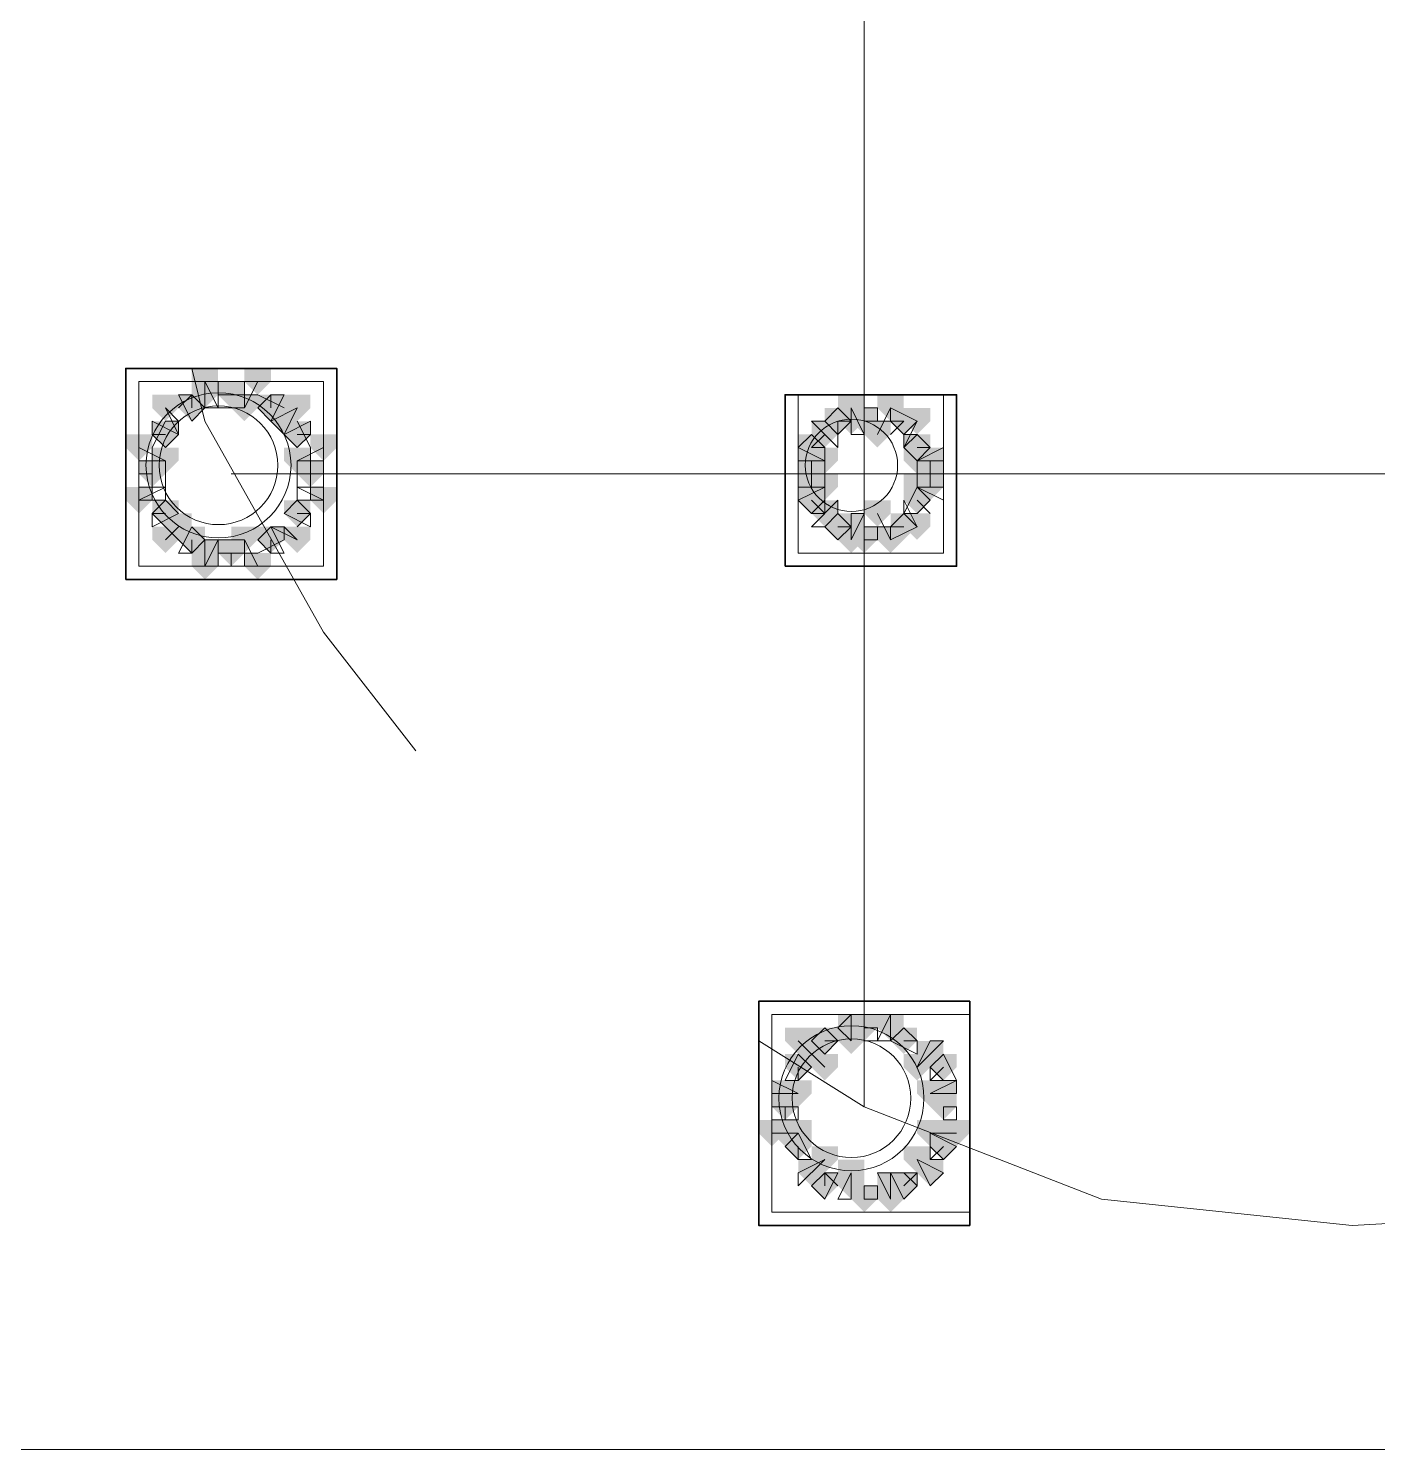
# Model space of a CAD drawing. Header units: millimetres. Extents: x 2315 to 4619, y 1334 to 1897.
# Drawn here: x 3913.64 to 3919.89, y 1534.67 to 1541.26 of the extents above; entities that cross this region are included whole.
import ezdxf

# ---------------------------------------------------------------- set-up
doc = ezdxf.new("R2010")
doc.units = ezdxf.units.MM
doc.linetypes.add('PDF_IMPORT', pattern=[1, 0.8, -0.2])
for name, color, linetype, true_color in [('PDF_10', 7, 'Continuous', 0x00b85c), ('PDF_AXIS', 7, 'Continuous', 0x00b85c), ('PDF_柱构件', 7, 'Continuous', 0x00b85c), ('PDF_转运站初步方案', 7, 'Continuous', 0x00b85c)]:
    doc.layers.add(name, color=color, linetype=linetype, true_color=true_color)
doc.layers.add('PDF_中心线层', color=1, linetype='Continuous')
doc.layers.add('PDF_粗实线层', color=7, linetype='Continuous')

msp = doc.modelspace()

# ---------------------------------------------------------------- hatches: boundary and pattern name
at = {"layer": 'PDF_10', "transparency": 33554559}
for points in [[(3914.5766, 1539.6195), (3914.5155, 1539.6195), (3914.5155, 1539.5584), (3914.5766, 1539.4974), (3914.6376, 1539.5584), (3914.6376, 1539.6195)], [(3914.5766, 1539.6195), (3914.5155, 1539.6195), (3914.5155, 1539.5584), (3914.5766, 1539.4974), (3914.6376, 1539.5584), (3914.6376, 1539.6195)], [(3914.5766, 1539.6195), (3914.5155, 1539.6195), (3914.5155, 1539.5584), (3914.5766, 1539.4974), (3914.6376, 1539.5584), (3914.6376, 1539.6195)], [(3914.3933, 1539.5584), (3914.3322, 1539.5584), (3914.3322, 1539.4974), (3914.3933, 1539.4363), (3914.4544, 1539.4974), (3914.4544, 1539.5584)], [(3914.3933, 1539.5584), (3914.3322, 1539.5584), (3914.3322, 1539.4974), (3914.3933, 1539.4363), (3914.4544, 1539.4974), (3914.4544, 1539.5584)], [(3914.7598, 1539.5584), (3914.6987, 1539.5584), (3914.6987, 1539.4974), (3914.7598, 1539.4363), (3914.8209, 1539.4974), (3914.8209, 1539.5584)], [(3914.7598, 1539.5584), (3914.6987, 1539.5584), (3914.6987, 1539.4974), (3914.7598, 1539.4363), (3914.8209, 1539.4974), (3914.8209, 1539.5584)], [(3917.3863, 1539.4974), (3917.3252, 1539.4974), (3917.3252, 1539.4363), (3917.3863, 1539.3752), (3917.4474, 1539.4363), (3917.4474, 1539.4974)], [(3917.3863, 1539.4974), (3917.3252, 1539.4974), (3917.3252, 1539.4363), (3917.3863, 1539.3752), (3917.4474, 1539.4363), (3917.4474, 1539.4974)], [(3917.5085, 1539.4974), (3917.4474, 1539.4974), (3917.4474, 1539.4363), (3917.5085, 1539.3752), (3917.5695, 1539.4363), (3917.5695, 1539.4974)], [(3917.5085, 1539.4974), (3917.4474, 1539.4974), (3917.4474, 1539.4363), (3917.5085, 1539.3752), (3917.5695, 1539.4363), (3917.5695, 1539.4974)], [(3917.6917, 1539.4974), (3917.6306, 1539.4974), (3917.6306, 1539.4363), (3917.6917, 1539.3752), (3917.7528, 1539.4363), (3917.7528, 1539.4974)], [(3917.6917, 1539.4974), (3917.6306, 1539.4974), (3917.6306, 1539.4363), (3917.6917, 1539.3752), (3917.7528, 1539.4363), (3917.7528, 1539.4974)], [(3914.2712, 1539.4363), (3914.2101, 1539.4363), (3914.2101, 1539.3752), (3914.2712, 1539.3141), (3914.3322, 1539.3752), (3914.3322, 1539.4363)], [(3914.2712, 1539.4363), (3914.2101, 1539.4363), (3914.2101, 1539.3752), (3914.2712, 1539.3141), (3914.3322, 1539.3752), (3914.3322, 1539.4363)], [(3914.882, 1539.4363), (3914.8209, 1539.4363), (3914.8209, 1539.3752), (3914.882, 1539.3141), (3914.943, 1539.3752), (3914.943, 1539.4363)], [(3914.882, 1539.4363), (3914.8209, 1539.4363), (3914.8209, 1539.3752), (3914.882, 1539.3141), (3914.943, 1539.3752), (3914.943, 1539.4363)], [(3917.2641, 1539.3752), (3917.203, 1539.3752), (3917.203, 1539.3141), (3917.2641, 1539.253), (3917.3252, 1539.3141), (3917.3252, 1539.3752)], [(3917.2641, 1539.3752), (3917.203, 1539.3752), (3917.203, 1539.3141), (3917.2641, 1539.253), (3917.3252, 1539.3141), (3917.3252, 1539.3752)], [(3917.7528, 1539.3752), (3917.6917, 1539.3752), (3917.6917, 1539.3141), (3917.7528, 1539.253), (3917.8139, 1539.3141), (3917.8139, 1539.3752)], [(3917.7528, 1539.3752), (3917.6917, 1539.3752), (3917.6917, 1539.3141), (3917.7528, 1539.253), (3917.8139, 1539.3141), (3917.8139, 1539.3752)], [(3914.2101, 1539.253), (3914.149, 1539.253), (3914.149, 1539.192), (3914.2101, 1539.1309), (3914.2712, 1539.192), (3914.2712, 1539.253)], [(3914.2101, 1539.253), (3914.149, 1539.253), (3914.149, 1539.192), (3914.2101, 1539.1309), (3914.2712, 1539.192), (3914.2712, 1539.253)], [(3914.943, 1539.253), (3914.882, 1539.253), (3914.882, 1539.192), (3914.943, 1539.1309), (3915.0041, 1539.192), (3915.0041, 1539.253)], [(3914.943, 1539.253), (3914.882, 1539.253), (3914.882, 1539.192), (3914.943, 1539.1309), (3915.0041, 1539.192), (3915.0041, 1539.253)], [(3914.943, 1539.253), (3914.882, 1539.253), (3914.882, 1539.192), (3914.943, 1539.1309), (3915.0041, 1539.192), (3915.0041, 1539.253)], [(3917.2641, 1539.253), (3917.203, 1539.253), (3917.203, 1539.192), (3917.2641, 1539.1309), (3917.3252, 1539.192), (3917.3252, 1539.253)], [(3917.2641, 1539.253), (3917.203, 1539.253), (3917.203, 1539.192), (3917.2641, 1539.1309), (3917.3252, 1539.192), (3917.3252, 1539.253)], [(3917.8139, 1539.253), (3917.7528, 1539.253), (3917.7528, 1539.192), (3917.8139, 1539.1309), (3917.8749, 1539.192), (3917.8749, 1539.253)], [(3917.8139, 1539.253), (3917.7528, 1539.253), (3917.7528, 1539.192), (3917.8139, 1539.1309), (3917.8749, 1539.192), (3917.8749, 1539.253)], [(3917.2641, 1539.1309), (3917.203, 1539.1309), (3917.203, 1539.0698), (3917.2641, 1539.0087), (3917.3252, 1539.0698), (3917.3252, 1539.1309)], [(3917.2641, 1539.1309), (3917.203, 1539.1309), (3917.203, 1539.0698), (3917.2641, 1539.0087), (3917.3252, 1539.0698), (3917.3252, 1539.1309)], [(3917.7528, 1539.1309), (3917.6917, 1539.1309), (3917.6917, 1539.0698), (3917.7528, 1539.0087), (3917.8139, 1539.0698), (3917.8139, 1539.1309)], [(3917.7528, 1539.1309), (3917.6917, 1539.1309), (3917.6917, 1539.0698), (3917.7528, 1539.0087), (3917.8139, 1539.0698), (3917.8139, 1539.1309)], [(3914.2712, 1539.0698), (3914.2101, 1539.0698), (3914.2101, 1539.0087), (3914.2712, 1538.9476), (3914.3322, 1539.0087), (3914.3322, 1539.0698)], [(3914.2712, 1539.0698), (3914.2101, 1539.0698), (3914.2101, 1539.0087), (3914.2712, 1538.9476), (3914.3322, 1539.0087), (3914.3322, 1539.0698)], [(3914.882, 1539.0698), (3914.8209, 1539.0698), (3914.8209, 1539.0087), (3914.882, 1538.9476), (3914.943, 1539.0087), (3914.943, 1539.0698)], [(3914.882, 1539.0698), (3914.8209, 1539.0698), (3914.8209, 1539.0087), (3914.882, 1538.9476), (3914.943, 1539.0087), (3914.943, 1539.0698)], [(3917.3863, 1539.0087), (3917.3252, 1539.0087), (3917.3252, 1538.9476), (3917.3863, 1538.8866), (3917.4474, 1538.9476), (3917.4474, 1539.0087)], [(3917.3863, 1539.0087), (3917.3252, 1539.0087), (3917.3252, 1538.9476), (3917.3863, 1538.8866), (3917.4474, 1538.9476), (3917.4474, 1539.0087)], [(3917.3863, 1539.0087), (3917.3252, 1539.0087), (3917.3252, 1538.9476), (3917.3863, 1538.8866), (3917.4474, 1538.9476), (3917.4474, 1539.0087)], [(3917.6917, 1539.0087), (3917.6306, 1539.0087), (3917.6306, 1538.9476), (3917.6917, 1538.8866), (3917.7528, 1538.9476), (3917.7528, 1539.0087)], [(3917.6917, 1539.0087), (3917.6306, 1539.0087), (3917.6306, 1538.9476), (3917.6917, 1538.8866), (3917.7528, 1538.9476), (3917.7528, 1539.0087)], [(3914.3933, 1538.9476), (3914.3322, 1538.9476), (3914.3322, 1538.8866), (3914.3933, 1538.8255), (3914.4544, 1538.8866), (3914.4544, 1538.9476)], [(3914.3933, 1538.9476), (3914.3322, 1538.9476), (3914.3322, 1538.8866), (3914.3933, 1538.8255), (3914.4544, 1538.8866), (3914.4544, 1538.9476)], [(3914.7598, 1538.9476), (3914.6987, 1538.9476), (3914.6987, 1538.8866), (3914.7598, 1538.8255), (3914.8209, 1538.8866), (3914.8209, 1538.9476)], [(3914.7598, 1538.9476), (3914.6987, 1538.9476), (3914.6987, 1538.8866), (3914.7598, 1538.8255), (3914.8209, 1538.8866), (3914.8209, 1538.9476)], [(3917.5085, 1538.9476), (3917.4474, 1538.9476), (3917.4474, 1538.8866), (3917.5085, 1538.8255), (3917.5695, 1538.8866), (3917.5695, 1538.9476)], [(3917.5085, 1538.9476), (3917.4474, 1538.9476), (3917.4474, 1538.8866), (3917.5085, 1538.8255), (3917.5695, 1538.8866), (3917.5695, 1538.9476)], [(3914.5766, 1538.8866), (3914.5155, 1538.8866), (3914.5155, 1538.8255), (3914.5766, 1538.7644), (3914.6376, 1538.8255), (3914.6376, 1538.8866)], [(3914.5766, 1538.8866), (3914.5155, 1538.8866), (3914.5155, 1538.8255), (3914.5766, 1538.7644), (3914.6376, 1538.8255), (3914.6376, 1538.8866)], [(3917.3252, 1536.6265), (3917.2641, 1536.6265), (3917.2641, 1536.5655), (3917.3252, 1536.5044), (3917.3863, 1536.5655), (3917.3863, 1536.6265)], [(3917.3252, 1536.6265), (3917.2641, 1536.6265), (3917.2641, 1536.5655), (3917.3252, 1536.5044), (3917.3863, 1536.5655), (3917.3863, 1536.6265)], [(3917.3252, 1536.6265), (3917.2641, 1536.6265), (3917.2641, 1536.5655), (3917.3252, 1536.5044), (3917.3863, 1536.5655), (3917.3863, 1536.6265)], [(3917.5085, 1536.6876), (3917.4474, 1536.6876), (3917.4474, 1536.6265), (3917.5085, 1536.5655), (3917.5695, 1536.6265), (3917.5695, 1536.6876)], [(3917.5085, 1536.6876), (3917.4474, 1536.6876), (3917.4474, 1536.6265), (3917.5085, 1536.5655), (3917.5695, 1536.6265), (3917.5695, 1536.6876)], [(3917.6917, 1536.6265), (3917.6306, 1536.6265), (3917.6306, 1536.5655), (3917.6917, 1536.5044), (3917.7528, 1536.5655), (3917.7528, 1536.6265)], [(3917.6917, 1536.6265), (3917.6306, 1536.6265), (3917.6306, 1536.5655), (3917.6917, 1536.5044), (3917.7528, 1536.5655), (3917.7528, 1536.6265)], [(3917.203, 1536.5044), (3917.142, 1536.5044), (3917.142, 1536.4433), (3917.203, 1536.3822), (3917.2641, 1536.4433), (3917.2641, 1536.5044)], [(3917.203, 1536.5044), (3917.142, 1536.5044), (3917.142, 1536.4433), (3917.203, 1536.3822), (3917.2641, 1536.4433), (3917.2641, 1536.5044)], [(3917.8749, 1536.5044), (3917.8139, 1536.5044), (3917.8139, 1536.4433), (3917.8749, 1536.3822), (3917.936, 1536.4433), (3917.936, 1536.5044)], [(3917.8749, 1536.5044), (3917.8139, 1536.5044), (3917.8139, 1536.4433), (3917.8749, 1536.3822), (3917.936, 1536.4433), (3917.936, 1536.5044)], [(3917.142, 1536.3211), (3917.0809, 1536.3211), (3917.0809, 1536.2601), (3917.142, 1536.199), (3917.203, 1536.2601), (3917.203, 1536.3211)], [(3917.142, 1536.3211), (3917.0809, 1536.3211), (3917.0809, 1536.2601), (3917.142, 1536.199), (3917.203, 1536.2601), (3917.203, 1536.3211)], [(3917.8749, 1536.3211), (3917.8139, 1536.3211), (3917.8139, 1536.2601), (3917.8749, 1536.199), (3917.936, 1536.2601), (3917.936, 1536.3211)], [(3917.8749, 1536.3211), (3917.8139, 1536.3211), (3917.8139, 1536.2601), (3917.8749, 1536.199), (3917.936, 1536.2601), (3917.936, 1536.3211)], [(3917.203, 1536.1379), (3917.142, 1536.1379), (3917.142, 1536.0768), (3917.203, 1536.0157), (3917.2641, 1536.0768), (3917.2641, 1536.1379)], [(3917.203, 1536.1379), (3917.142, 1536.1379), (3917.142, 1536.0768), (3917.203, 1536.0157), (3917.2641, 1536.0768), (3917.2641, 1536.1379)], [(3917.8749, 1536.1379), (3917.8139, 1536.1379), (3917.8139, 1536.0768), (3917.8749, 1536.0157), (3917.936, 1536.0768), (3917.936, 1536.1379)], [(3917.8749, 1536.1379), (3917.8139, 1536.1379), (3917.8139, 1536.0768), (3917.8749, 1536.0157), (3917.936, 1536.0768), (3917.936, 1536.1379)], [(3917.3252, 1535.9547), (3917.2641, 1535.9547), (3917.2641, 1535.8936), (3917.3252, 1535.8325), (3917.3863, 1535.8936), (3917.3863, 1535.9547)], [(3917.3252, 1535.9547), (3917.2641, 1535.9547), (3917.2641, 1535.8936), (3917.3252, 1535.8325), (3917.3863, 1535.8936), (3917.3863, 1535.9547)], [(3917.6917, 1535.9547), (3917.6306, 1535.9547), (3917.6306, 1535.8936), (3917.6917, 1535.8325), (3917.7528, 1535.8936), (3917.7528, 1535.9547)], [(3917.6917, 1535.9547), (3917.6306, 1535.9547), (3917.6306, 1535.8936), (3917.6917, 1535.8325), (3917.7528, 1535.8936), (3917.7528, 1535.9547)], [(3917.5085, 1535.8936), (3917.4474, 1535.8936), (3917.4474, 1535.8325), (3917.5085, 1535.7714), (3917.5695, 1535.8325), (3917.5695, 1535.8936)], [(3917.5085, 1535.8936), (3917.4474, 1535.8936), (3917.4474, 1535.8325), (3917.5085, 1535.7714), (3917.5695, 1535.8325), (3917.5695, 1535.8936)]]:
    msp.add_hatch(color=6, dxfattribs=at).paths.add_polyline_path(points)
at = {"layer": 'PDF_柱构件', "transparency": 33554559}
for points in [[(3914.4544, 1539.6806), (3914.3933, 1539.6806), (3914.3933, 1539.6195), (3914.4544, 1539.5584), (3914.5155, 1539.6195), (3914.5155, 1539.6806)], [(3914.6987, 1539.6806), (3914.6376, 1539.6806), (3914.6376, 1539.6195), (3914.6987, 1539.5584), (3914.7598, 1539.6195), (3914.7598, 1539.6806)], [(3914.4544, 1539.6195), (3914.3933, 1539.6195), (3914.3933, 1539.5584), (3914.4544, 1539.4974), (3914.5155, 1539.5584), (3914.5155, 1539.6195)], [(3914.2712, 1539.5584), (3914.2101, 1539.5584), (3914.2101, 1539.4974), (3914.2712, 1539.4363), (3914.3322, 1539.4974), (3914.3322, 1539.5584)], [(3914.6376, 1539.5584), (3914.5766, 1539.5584), (3914.5766, 1539.4974), (3914.6376, 1539.4363), (3914.6987, 1539.4974), (3914.6987, 1539.5584)], [(3914.882, 1539.5584), (3914.8209, 1539.5584), (3914.8209, 1539.4974), (3914.882, 1539.4363), (3914.943, 1539.4974), (3914.943, 1539.5584)], [(3917.4474, 1539.5584), (3917.3863, 1539.5584), (3917.3863, 1539.4974), (3917.4474, 1539.4363), (3917.5085, 1539.4974), (3917.5085, 1539.5584)], [(3917.6306, 1539.5584), (3917.5695, 1539.5584), (3917.5695, 1539.4974), (3917.6306, 1539.4363), (3917.6917, 1539.4974), (3917.6917, 1539.5584)], [(3914.8209, 1539.4974), (3914.7598, 1539.4974), (3914.7598, 1539.4363), (3914.8209, 1539.3752), (3914.882, 1539.4363), (3914.882, 1539.4974)], [(3917.4474, 1539.4974), (3917.3863, 1539.4974), (3917.3863, 1539.4363), (3917.4474, 1539.3752), (3917.5085, 1539.4363), (3917.5085, 1539.4974)], [(3917.7528, 1539.4974), (3917.6917, 1539.4974), (3917.6917, 1539.4363), (3917.7528, 1539.3752), (3917.8139, 1539.4363), (3917.8139, 1539.4974)], [(3917.3252, 1539.4363), (3917.2641, 1539.4363), (3917.2641, 1539.3752), (3917.3252, 1539.3141), (3917.3863, 1539.3752), (3917.3863, 1539.4363)], [(3917.5695, 1539.4363), (3917.5085, 1539.4363), (3917.5085, 1539.3752), (3917.5695, 1539.3141), (3917.6306, 1539.3752), (3917.6306, 1539.4363)], [(3914.149, 1539.3752), (3914.0879, 1539.3752), (3914.0879, 1539.3141), (3914.149, 1539.253), (3914.2101, 1539.3141), (3914.2101, 1539.3752)], [(3915.0041, 1539.3752), (3914.943, 1539.3752), (3914.943, 1539.3141), (3915.0041, 1539.253), (3915.0652, 1539.3141), (3915.0652, 1539.3752)], [(3914.2712, 1539.3141), (3914.2101, 1539.3141), (3914.2101, 1539.253), (3914.2712, 1539.192), (3914.3322, 1539.253), (3914.3322, 1539.3141)], [(3914.882, 1539.3141), (3914.8209, 1539.3141), (3914.8209, 1539.253), (3914.882, 1539.192), (3914.943, 1539.253), (3914.943, 1539.3141)], [(3917.2641, 1539.3141), (3917.203, 1539.3141), (3917.203, 1539.253), (3917.2641, 1539.192), (3917.3252, 1539.253), (3917.3252, 1539.3141)], [(3917.3252, 1539.3141), (3917.2641, 1539.3141), (3917.2641, 1539.253), (3917.3252, 1539.192), (3917.3863, 1539.253), (3917.3863, 1539.3141)], [(3917.7528, 1539.3141), (3917.6917, 1539.3141), (3917.6917, 1539.253), (3917.7528, 1539.192), (3917.8139, 1539.253), (3917.8139, 1539.3141)], [(3917.8139, 1539.3141), (3917.7528, 1539.3141), (3917.7528, 1539.253), (3917.8139, 1539.192), (3917.8749, 1539.253), (3917.8749, 1539.3141)], [(3917.2641, 1539.192), (3917.203, 1539.192), (3917.203, 1539.1309), (3917.2641, 1539.0698), (3917.3252, 1539.1309), (3917.3252, 1539.192)], [(3917.3252, 1539.192), (3917.2641, 1539.192), (3917.2641, 1539.1309), (3917.3252, 1539.0698), (3917.3863, 1539.1309), (3917.3863, 1539.192)], [(3917.7528, 1539.192), (3917.6917, 1539.192), (3917.6917, 1539.1309), (3917.7528, 1539.0698), (3917.8139, 1539.1309), (3917.8139, 1539.192)], [(3917.8139, 1539.192), (3917.7528, 1539.192), (3917.7528, 1539.1309), (3917.8139, 1539.0698), (3917.8749, 1539.1309), (3917.8749, 1539.192)], [(3914.149, 1539.1309), (3914.0879, 1539.1309), (3914.0879, 1539.0698), (3914.149, 1539.0087), (3914.2101, 1539.0698), (3914.2101, 1539.1309)], [(3915.0041, 1539.1309), (3914.943, 1539.1309), (3914.943, 1539.0698), (3915.0041, 1539.0087), (3915.0652, 1539.0698), (3915.0652, 1539.1309)], [(3917.3252, 1539.0698), (3917.2641, 1539.0698), (3917.2641, 1539.0087), (3917.3252, 1538.9476), (3917.3863, 1539.0087), (3917.3863, 1539.0698)], [(3917.5695, 1539.0698), (3917.5085, 1539.0698), (3917.5085, 1539.0087), (3917.5695, 1538.9476), (3917.6306, 1539.0087), (3917.6306, 1539.0698)], [(3914.3322, 1539.0087), (3914.2712, 1539.0087), (3914.2712, 1538.9476), (3914.3322, 1538.8866), (3914.3933, 1538.9476), (3914.3933, 1539.0087)], [(3917.4474, 1539.0087), (3917.3863, 1539.0087), (3917.3863, 1538.9476), (3917.4474, 1538.8866), (3917.5085, 1538.9476), (3917.5085, 1539.0087)], [(3917.7528, 1539.0087), (3917.6917, 1539.0087), (3917.6917, 1538.9476), (3917.7528, 1538.8866), (3917.8139, 1538.9476), (3917.8139, 1539.0087)], [(3914.2712, 1538.9476), (3914.2101, 1538.9476), (3914.2101, 1538.8866), (3914.2712, 1538.8255), (3914.3322, 1538.8866), (3914.3322, 1538.9476)], [(3914.6376, 1538.9476), (3914.5766, 1538.9476), (3914.5766, 1538.8866), (3914.6376, 1538.8255), (3914.6987, 1538.8866), (3914.6987, 1538.9476)], [(3914.882, 1538.9476), (3914.8209, 1538.9476), (3914.8209, 1538.8866), (3914.882, 1538.8255), (3914.943, 1538.8866), (3914.943, 1538.9476)], [(3917.4474, 1538.9476), (3917.3863, 1538.9476), (3917.3863, 1538.8866), (3917.4474, 1538.8255), (3917.5085, 1538.8866), (3917.5085, 1538.9476)], [(3917.6306, 1538.9476), (3917.5695, 1538.9476), (3917.5695, 1538.8866), (3917.6306, 1538.8255), (3917.6917, 1538.8866), (3917.6917, 1538.9476)], [(3914.4544, 1538.8866), (3914.3933, 1538.8866), (3914.3933, 1538.8255), (3914.4544, 1538.7644), (3914.5155, 1538.8255), (3914.5155, 1538.8866)], [(3914.4544, 1538.8255), (3914.3933, 1538.8255), (3914.3933, 1538.7644), (3914.4544, 1538.7033), (3914.5155, 1538.7644), (3914.5155, 1538.8255)], [(3914.6987, 1538.8255), (3914.6376, 1538.8255), (3914.6376, 1538.7644), (3914.6987, 1538.7033), (3914.7598, 1538.7644), (3914.7598, 1538.8255)], [(3917.203, 1536.6265), (3917.142, 1536.6265), (3917.142, 1536.5655), (3917.203, 1536.5044), (3917.2641, 1536.5655), (3917.2641, 1536.6265)], [(3917.4474, 1536.6876), (3917.3863, 1536.6876), (3917.3863, 1536.6265), (3917.4474, 1536.5655), (3917.5085, 1536.6265), (3917.5085, 1536.6876)], [(3917.4474, 1536.6265), (3917.3863, 1536.6265), (3917.3863, 1536.5655), (3917.4474, 1536.5044), (3917.5085, 1536.5655), (3917.5085, 1536.6265)], [(3917.6306, 1536.6876), (3917.5695, 1536.6876), (3917.5695, 1536.6265), (3917.6306, 1536.5655), (3917.6917, 1536.6265), (3917.6917, 1536.6876)], [(3917.2641, 1536.5655), (3917.203, 1536.5655), (3917.203, 1536.5044), (3917.2641, 1536.4433), (3917.3252, 1536.5044), (3917.3252, 1536.5655)], [(3917.8139, 1536.5655), (3917.7528, 1536.5655), (3917.7528, 1536.5044), (3917.8139, 1536.4433), (3917.8749, 1536.5044), (3917.8749, 1536.5655)], [(3917.3252, 1536.5044), (3917.2641, 1536.5044), (3917.2641, 1536.4433), (3917.3252, 1536.3822), (3917.3863, 1536.4433), (3917.3863, 1536.5044)], [(3917.7528, 1536.5044), (3917.6917, 1536.5044), (3917.6917, 1536.4433), (3917.7528, 1536.3822), (3917.8139, 1536.4433), (3917.8139, 1536.5044)], [(3917.142, 1536.3822), (3917.0809, 1536.3822), (3917.0809, 1536.3211), (3917.142, 1536.2601), (3917.203, 1536.3211), (3917.203, 1536.3822)], [(3917.203, 1536.3822), (3917.142, 1536.3822), (3917.142, 1536.3211), (3917.203, 1536.2601), (3917.2641, 1536.3211), (3917.2641, 1536.3822)], [(3917.8139, 1536.3822), (3917.7528, 1536.3822), (3917.7528, 1536.3211), (3917.8139, 1536.2601), (3917.8749, 1536.3211), (3917.8749, 1536.3822)], [(3917.8749, 1536.3822), (3917.8139, 1536.3822), (3917.8139, 1536.3211), (3917.8749, 1536.2601), (3917.936, 1536.3211), (3917.936, 1536.3822)], [(3917.0809, 1536.199), (3917.0198, 1536.199), (3917.0198, 1536.1379), (3917.0809, 1536.0768), (3917.142, 1536.1379), (3917.142, 1536.199)], [(3917.142, 1536.199), (3917.0809, 1536.199), (3917.0809, 1536.1379), (3917.142, 1536.0768), (3917.203, 1536.1379), (3917.203, 1536.199)], [(3917.203, 1536.199), (3917.142, 1536.199), (3917.142, 1536.1379), (3917.203, 1536.0768), (3917.2641, 1536.1379), (3917.2641, 1536.199)], [(3917.8139, 1536.199), (3917.7528, 1536.199), (3917.7528, 1536.1379), (3917.8139, 1536.0768), (3917.8749, 1536.1379), (3917.8749, 1536.199)], [(3917.8749, 1536.199), (3917.8139, 1536.199), (3917.8139, 1536.1379), (3917.8749, 1536.0768), (3917.936, 1536.1379), (3917.936, 1536.199)], [(3917.936, 1536.199), (3917.8749, 1536.199), (3917.8749, 1536.1379), (3917.936, 1536.0768), (3917.9971, 1536.1379), (3917.9971, 1536.199)], [(3917.3252, 1536.0768), (3917.2641, 1536.0768), (3917.2641, 1536.0157), (3917.3252, 1535.9547), (3917.3863, 1536.0157), (3917.3863, 1536.0768)], [(3917.7528, 1536.0768), (3917.6917, 1536.0768), (3917.6917, 1536.0157), (3917.7528, 1535.9547), (3917.8139, 1536.0157), (3917.8139, 1536.0768)], [(3917.2641, 1536.0157), (3917.203, 1536.0157), (3917.203, 1535.9547), (3917.2641, 1535.8936), (3917.3252, 1535.9547), (3917.3252, 1536.0157)], [(3917.4474, 1536.0157), (3917.3863, 1536.0157), (3917.3863, 1535.9547), (3917.4474, 1535.8936), (3917.5085, 1535.9547), (3917.5085, 1536.0157)], [(3917.8139, 1536.0157), (3917.7528, 1536.0157), (3917.7528, 1535.9547), (3917.8139, 1535.8936), (3917.8749, 1535.9547), (3917.8749, 1536.0157)], [(3917.4474, 1535.9547), (3917.3863, 1535.9547), (3917.3863, 1535.8936), (3917.4474, 1535.8325), (3917.5085, 1535.8936), (3917.5085, 1535.9547)], [(3917.6306, 1535.9547), (3917.5695, 1535.9547), (3917.5695, 1535.8936), (3917.6306, 1535.8325), (3917.6917, 1535.8936), (3917.6917, 1535.9547)], [(3917.6306, 1535.8936), (3917.5695, 1535.8936), (3917.5695, 1535.8325), (3917.6306, 1535.7714), (3917.6917, 1535.8325), (3917.6917, 1535.8936)]]:
    msp.add_hatch(color=6, dxfattribs=at).paths.add_polyline_path(points)
at = {"layer": 'PDF_转运站初步方案', "transparency": 33554559}
for points in [[(3914.5766, 1539.6195), (3914.5155, 1539.6195), (3914.5155, 1539.5584), (3914.5766, 1539.4974), (3914.6376, 1539.5584), (3914.6376, 1539.6195)], [(3914.5766, 1539.6195), (3914.5155, 1539.6195), (3914.5155, 1539.5584), (3914.5766, 1539.4974), (3914.6376, 1539.5584), (3914.6376, 1539.6195)], [(3914.3933, 1539.5584), (3914.3322, 1539.5584), (3914.3322, 1539.4974), (3914.3933, 1539.4363), (3914.4544, 1539.4974), (3914.4544, 1539.5584)], [(3914.3933, 1539.5584), (3914.3322, 1539.5584), (3914.3322, 1539.4974), (3914.3933, 1539.4363), (3914.4544, 1539.4974), (3914.4544, 1539.5584)], [(3914.7598, 1539.5584), (3914.6987, 1539.5584), (3914.6987, 1539.4974), (3914.7598, 1539.4363), (3914.8209, 1539.4974), (3914.8209, 1539.5584)], [(3914.7598, 1539.5584), (3914.6987, 1539.5584), (3914.6987, 1539.4974), (3914.7598, 1539.4363), (3914.8209, 1539.4974), (3914.8209, 1539.5584)], [(3917.3863, 1539.4974), (3917.3252, 1539.4974), (3917.3252, 1539.4363), (3917.3863, 1539.3752), (3917.4474, 1539.4363), (3917.4474, 1539.4974)], [(3917.3863, 1539.4974), (3917.3252, 1539.4974), (3917.3252, 1539.4363), (3917.3863, 1539.3752), (3917.4474, 1539.4363), (3917.4474, 1539.4974)], [(3917.5085, 1539.4974), (3917.4474, 1539.4974), (3917.4474, 1539.4363), (3917.5085, 1539.3752), (3917.5695, 1539.4363), (3917.5695, 1539.4974)], [(3917.5085, 1539.4974), (3917.4474, 1539.4974), (3917.4474, 1539.4363), (3917.5085, 1539.3752), (3917.5695, 1539.4363), (3917.5695, 1539.4974)], [(3917.6917, 1539.4974), (3917.6306, 1539.4974), (3917.6306, 1539.4363), (3917.6917, 1539.3752), (3917.7528, 1539.4363), (3917.7528, 1539.4974)], [(3917.6917, 1539.4974), (3917.6306, 1539.4974), (3917.6306, 1539.4363), (3917.6917, 1539.3752), (3917.7528, 1539.4363), (3917.7528, 1539.4974)], [(3914.2712, 1539.4363), (3914.2101, 1539.4363), (3914.2101, 1539.3752), (3914.2712, 1539.3141), (3914.3322, 1539.3752), (3914.3322, 1539.4363)], [(3914.2712, 1539.4363), (3914.2101, 1539.4363), (3914.2101, 1539.3752), (3914.2712, 1539.3141), (3914.3322, 1539.3752), (3914.3322, 1539.4363)], [(3914.882, 1539.4363), (3914.8209, 1539.4363), (3914.8209, 1539.3752), (3914.882, 1539.3141), (3914.943, 1539.3752), (3914.943, 1539.4363)], [(3914.882, 1539.4363), (3914.8209, 1539.4363), (3914.8209, 1539.3752), (3914.882, 1539.3141), (3914.943, 1539.3752), (3914.943, 1539.4363)], [(3917.2641, 1539.3752), (3917.203, 1539.3752), (3917.203, 1539.3141), (3917.2641, 1539.253), (3917.3252, 1539.3141), (3917.3252, 1539.3752)], [(3917.2641, 1539.3752), (3917.203, 1539.3752), (3917.203, 1539.3141), (3917.2641, 1539.253), (3917.3252, 1539.3141), (3917.3252, 1539.3752)], [(3917.7528, 1539.3752), (3917.6917, 1539.3752), (3917.6917, 1539.3141), (3917.7528, 1539.253), (3917.8139, 1539.3141), (3917.8139, 1539.3752)], [(3917.7528, 1539.3752), (3917.6917, 1539.3752), (3917.6917, 1539.3141), (3917.7528, 1539.253), (3917.8139, 1539.3141), (3917.8139, 1539.3752)], [(3914.2101, 1539.253), (3914.149, 1539.253), (3914.149, 1539.192), (3914.2101, 1539.1309), (3914.2712, 1539.192), (3914.2712, 1539.253)], [(3914.2101, 1539.253), (3914.149, 1539.253), (3914.149, 1539.192), (3914.2101, 1539.1309), (3914.2712, 1539.192), (3914.2712, 1539.253)], [(3914.943, 1539.253), (3914.882, 1539.253), (3914.882, 1539.192), (3914.943, 1539.1309), (3915.0041, 1539.192), (3915.0041, 1539.253)], [(3914.943, 1539.253), (3914.882, 1539.253), (3914.882, 1539.192), (3914.943, 1539.1309), (3915.0041, 1539.192), (3915.0041, 1539.253)], [(3917.2641, 1539.253), (3917.203, 1539.253), (3917.203, 1539.192), (3917.2641, 1539.1309), (3917.3252, 1539.192), (3917.3252, 1539.253)], [(3917.2641, 1539.253), (3917.203, 1539.253), (3917.203, 1539.192), (3917.2641, 1539.1309), (3917.3252, 1539.192), (3917.3252, 1539.253)], [(3917.8139, 1539.253), (3917.7528, 1539.253), (3917.7528, 1539.192), (3917.8139, 1539.1309), (3917.8749, 1539.192), (3917.8749, 1539.253)], [(3917.8139, 1539.253), (3917.7528, 1539.253), (3917.7528, 1539.192), (3917.8139, 1539.1309), (3917.8749, 1539.192), (3917.8749, 1539.253)], [(3917.2641, 1539.1309), (3917.203, 1539.1309), (3917.203, 1539.0698), (3917.2641, 1539.0087), (3917.3252, 1539.0698), (3917.3252, 1539.1309)], [(3917.2641, 1539.1309), (3917.203, 1539.1309), (3917.203, 1539.0698), (3917.2641, 1539.0087), (3917.3252, 1539.0698), (3917.3252, 1539.1309)], [(3917.7528, 1539.1309), (3917.6917, 1539.1309), (3917.6917, 1539.0698), (3917.7528, 1539.0087), (3917.8139, 1539.0698), (3917.8139, 1539.1309)], [(3917.7528, 1539.1309), (3917.6917, 1539.1309), (3917.6917, 1539.0698), (3917.7528, 1539.0087), (3917.8139, 1539.0698), (3917.8139, 1539.1309)], [(3914.2712, 1539.0698), (3914.2101, 1539.0698), (3914.2101, 1539.0087), (3914.2712, 1538.9476), (3914.3322, 1539.0087), (3914.3322, 1539.0698)], [(3914.2712, 1539.0698), (3914.2101, 1539.0698), (3914.2101, 1539.0087), (3914.2712, 1538.9476), (3914.3322, 1539.0087), (3914.3322, 1539.0698)], [(3914.882, 1539.0698), (3914.8209, 1539.0698), (3914.8209, 1539.0087), (3914.882, 1538.9476), (3914.943, 1539.0087), (3914.943, 1539.0698)], [(3914.882, 1539.0698), (3914.8209, 1539.0698), (3914.8209, 1539.0087), (3914.882, 1538.9476), (3914.943, 1539.0087), (3914.943, 1539.0698)], [(3917.3863, 1539.0087), (3917.3252, 1539.0087), (3917.3252, 1538.9476), (3917.3863, 1538.8866), (3917.4474, 1538.9476), (3917.4474, 1539.0087)], [(3917.3863, 1539.0087), (3917.3252, 1539.0087), (3917.3252, 1538.9476), (3917.3863, 1538.8866), (3917.4474, 1538.9476), (3917.4474, 1539.0087)], [(3917.6917, 1539.0087), (3917.6306, 1539.0087), (3917.6306, 1538.9476), (3917.6917, 1538.8866), (3917.7528, 1538.9476), (3917.7528, 1539.0087)], [(3917.6917, 1539.0087), (3917.6306, 1539.0087), (3917.6306, 1538.9476), (3917.6917, 1538.8866), (3917.7528, 1538.9476), (3917.7528, 1539.0087)], [(3914.3933, 1538.9476), (3914.3322, 1538.9476), (3914.3322, 1538.8866), (3914.3933, 1538.8255), (3914.4544, 1538.8866), (3914.4544, 1538.9476)], [(3914.3933, 1538.9476), (3914.3322, 1538.9476), (3914.3322, 1538.8866), (3914.3933, 1538.8255), (3914.4544, 1538.8866), (3914.4544, 1538.9476)], [(3914.7598, 1538.9476), (3914.6987, 1538.9476), (3914.6987, 1538.8866), (3914.7598, 1538.8255), (3914.8209, 1538.8866), (3914.8209, 1538.9476)], [(3914.7598, 1538.9476), (3914.6987, 1538.9476), (3914.6987, 1538.8866), (3914.7598, 1538.8255), (3914.8209, 1538.8866), (3914.8209, 1538.9476)], [(3917.5085, 1538.9476), (3917.4474, 1538.9476), (3917.4474, 1538.8866), (3917.5085, 1538.8255), (3917.5695, 1538.8866), (3917.5695, 1538.9476)], [(3917.5085, 1538.9476), (3917.4474, 1538.9476), (3917.4474, 1538.8866), (3917.5085, 1538.8255), (3917.5695, 1538.8866), (3917.5695, 1538.9476)], [(3914.5766, 1538.8866), (3914.5155, 1538.8866), (3914.5155, 1538.8255), (3914.5766, 1538.7644), (3914.6376, 1538.8255), (3914.6376, 1538.8866)], [(3914.5766, 1538.8866), (3914.5155, 1538.8866), (3914.5155, 1538.8255), (3914.5766, 1538.7644), (3914.6376, 1538.8255), (3914.6376, 1538.8866)], [(3917.3252, 1536.6265), (3917.2641, 1536.6265), (3917.2641, 1536.5655), (3917.3252, 1536.5044), (3917.3863, 1536.5655), (3917.3863, 1536.6265)], [(3917.3252, 1536.6265), (3917.2641, 1536.6265), (3917.2641, 1536.5655), (3917.3252, 1536.5044), (3917.3863, 1536.5655), (3917.3863, 1536.6265)], [(3917.5085, 1536.6876), (3917.4474, 1536.6876), (3917.4474, 1536.6265), (3917.5085, 1536.5655), (3917.5695, 1536.6265), (3917.5695, 1536.6876)], [(3917.5085, 1536.6876), (3917.4474, 1536.6876), (3917.4474, 1536.6265), (3917.5085, 1536.5655), (3917.5695, 1536.6265), (3917.5695, 1536.6876)], [(3917.6917, 1536.6265), (3917.6306, 1536.6265), (3917.6306, 1536.5655), (3917.6917, 1536.5044), (3917.7528, 1536.5655), (3917.7528, 1536.6265)], [(3917.6917, 1536.6265), (3917.6306, 1536.6265), (3917.6306, 1536.5655), (3917.6917, 1536.5044), (3917.7528, 1536.5655), (3917.7528, 1536.6265)], [(3917.203, 1536.5044), (3917.142, 1536.5044), (3917.142, 1536.4433), (3917.203, 1536.3822), (3917.2641, 1536.4433), (3917.2641, 1536.5044)], [(3917.203, 1536.5044), (3917.142, 1536.5044), (3917.142, 1536.4433), (3917.203, 1536.3822), (3917.2641, 1536.4433), (3917.2641, 1536.5044)], [(3917.8749, 1536.5044), (3917.8139, 1536.5044), (3917.8139, 1536.4433), (3917.8749, 1536.3822), (3917.936, 1536.4433), (3917.936, 1536.5044)], [(3917.8749, 1536.5044), (3917.8139, 1536.5044), (3917.8139, 1536.4433), (3917.8749, 1536.3822), (3917.936, 1536.4433), (3917.936, 1536.5044)], [(3917.142, 1536.3211), (3917.0809, 1536.3211), (3917.0809, 1536.2601), (3917.142, 1536.199), (3917.203, 1536.2601), (3917.203, 1536.3211)], [(3917.142, 1536.3211), (3917.0809, 1536.3211), (3917.0809, 1536.2601), (3917.142, 1536.199), (3917.203, 1536.2601), (3917.203, 1536.3211)], [(3917.8749, 1536.3211), (3917.8139, 1536.3211), (3917.8139, 1536.2601), (3917.8749, 1536.199), (3917.936, 1536.2601), (3917.936, 1536.3211)], [(3917.8749, 1536.3211), (3917.8139, 1536.3211), (3917.8139, 1536.2601), (3917.8749, 1536.199), (3917.936, 1536.2601), (3917.936, 1536.3211)], [(3917.203, 1536.1379), (3917.142, 1536.1379), (3917.142, 1536.0768), (3917.203, 1536.0157), (3917.2641, 1536.0768), (3917.2641, 1536.1379)], [(3917.203, 1536.1379), (3917.142, 1536.1379), (3917.142, 1536.0768), (3917.203, 1536.0157), (3917.2641, 1536.0768), (3917.2641, 1536.1379)], [(3917.8749, 1536.1379), (3917.8139, 1536.1379), (3917.8139, 1536.0768), (3917.8749, 1536.0157), (3917.936, 1536.0768), (3917.936, 1536.1379)], [(3917.8749, 1536.1379), (3917.8139, 1536.1379), (3917.8139, 1536.0768), (3917.8749, 1536.0157), (3917.936, 1536.0768), (3917.936, 1536.1379)], [(3917.3252, 1535.9547), (3917.2641, 1535.9547), (3917.2641, 1535.8936), (3917.3252, 1535.8325), (3917.3863, 1535.8936), (3917.3863, 1535.9547)], [(3917.3252, 1535.9547), (3917.2641, 1535.9547), (3917.2641, 1535.8936), (3917.3252, 1535.8325), (3917.3863, 1535.8936), (3917.3863, 1535.9547)], [(3917.6917, 1535.9547), (3917.6306, 1535.9547), (3917.6306, 1535.8936), (3917.6917, 1535.8325), (3917.7528, 1535.8936), (3917.7528, 1535.9547)], [(3917.6917, 1535.9547), (3917.6306, 1535.9547), (3917.6306, 1535.8936), (3917.6917, 1535.8325), (3917.7528, 1535.8936), (3917.7528, 1535.9547)], [(3917.5085, 1535.8936), (3917.4474, 1535.8936), (3917.4474, 1535.8325), (3917.5085, 1535.7714), (3917.5695, 1535.8325), (3917.5695, 1535.8936)], [(3917.5085, 1535.8936), (3917.4474, 1535.8936), (3917.4474, 1535.8325), (3917.5085, 1535.7714), (3917.5695, 1535.8325), (3917.5695, 1535.8936)]]:
    msp.add_hatch(color=6, dxfattribs=at).paths.add_polyline_path(points)

# ---------------------------------------------------------------- linework, layer by layer
at = {"layer": 'PDF_10', "color": 6, "lineweight": 18}
for points in [[(3914.3933, 1539.4974), (3914.3933, 1539.5584), (3914.3322, 1539.4974)], [(3914.6376, 1539.5584), (3914.5155, 1539.5584)], [(3914.8209, 1539.4974), (3914.6987, 1539.5584)], [(3914.7598, 1539.4974), (3914.7598, 1539.5584)], [(3917.5695, 1539.4363), (3917.5085, 1539.4363), (3917.5085, 1539.4974)], [(3914.2712, 1539.4363), (3914.2101, 1539.3141)], [(3914.943, 1539.3141), (3914.882, 1539.4363)], [(3917.4474, 1539.4363), (3917.3863, 1539.4363), (3917.3863, 1539.3752)], [(3917.6306, 1539.3752), (3917.6917, 1539.4363), (3917.6306, 1539.4363)], [(3914.2712, 1539.3752), (3914.2101, 1539.3752)], [(3914.882, 1539.3752), (3914.943, 1539.3752)], [(3917.3252, 1539.3752), (3917.2641, 1539.3141), (3917.3252, 1539.3141)], [(3917.7528, 1539.3141), (3917.8139, 1539.3141), (3917.7528, 1539.3752)], [(3914.2101, 1539.192), (3914.149, 1539.192)], [(3914.2101, 1539.253), (3914.2101, 1539.1309)], [(3914.943, 1539.1309), (3914.943, 1539.253)], [(3917.2641, 1539.192), (3917.203, 1539.192)], [(3917.2641, 1539.253), (3917.2641, 1539.1309)], [(3917.7528, 1539.192), (3917.8139, 1539.192)], [(3917.8139, 1539.1309), (3917.8139, 1539.253)], [(3917.2641, 1539.0698), (3917.3252, 1539.0087)], [(3917.3252, 1539.0698), (3917.2641, 1539.0087)], [(3917.7528, 1539.0087), (3917.8139, 1539.0698)], [(3917.7528, 1539.0698), (3917.8139, 1539.0087)], [(3914.2712, 1539.0087), (3914.2101, 1539.0087), (3914.2712, 1538.9476)], [(3914.882, 1538.9476), (3914.943, 1539.0087), (3914.882, 1539.0087)], [(3917.3863, 1538.9476), (3917.4474, 1538.9476)], [(3917.5085, 1538.9476), (3917.5085, 1538.8866), (3917.5695, 1538.8866)], [(3917.6917, 1538.9476), (3917.6306, 1538.9476), (3917.6917, 1538.9476)], [(3914.3322, 1538.8866), (3914.3933, 1538.8255), (3914.3933, 1538.8866)], [(3914.6987, 1538.8255), (3914.8209, 1538.8866)], [(3914.7598, 1538.8866), (3914.7598, 1538.8255)], [(3914.5155, 1538.8255), (3914.6376, 1538.8255)], [(3914.5766, 1538.8255), (3914.5766, 1538.7644)], [(3917.5085, 1536.5655), (3917.5085, 1536.6265), (3917.5695, 1536.6265)], [(3917.3252, 1536.5655), (3917.3863, 1536.5655)], [(3917.7528, 1536.5655), (3917.6917, 1536.5655), (3917.7528, 1536.5655)], [(3917.203, 1536.4433), (3917.203, 1536.3822), (3917.203, 1536.4433)], [(3917.8139, 1536.4433), (3917.8749, 1536.3822)], [(3917.8139, 1536.3822), (3917.8749, 1536.4433)], [(3917.142, 1536.199), (3917.142, 1536.2601), (3917.203, 1536.2601)], [(3917.936, 1536.2601), (3917.8749, 1536.2601), (3917.8749, 1536.199)], [(3917.203, 1536.0157), (3917.203, 1536.0768), (3917.203, 1536.0157)], [(3917.8749, 1536.0768), (3917.8139, 1536.0157)], [(3917.8139, 1536.0768), (3917.8749, 1536.0157)], [(3917.3863, 1535.8936), (3917.3252, 1535.9547), (3917.3252, 1535.8936)], [(3917.7528, 1535.9547), (3917.6917, 1535.8936)], [(3917.6917, 1535.9547), (3917.7528, 1535.8936)], [(3917.5695, 1535.8325), (3917.5085, 1535.8325), (3917.5085, 1535.8936)]]:
    msp.add_lwpolyline(points, dxfattribs=at)
at = {"layer": 'PDF_AXIS', "color": 6, "lineweight": 18}
for points in [[(3914.149, 1538.7644), (3914.149, 1539.6195), (3915.0041, 1539.6195), (3915.0041, 1538.7644)], [(3917.203, 1538.8255), (3917.203, 1539.5584), (3917.8749, 1539.5584), (3917.8749, 1538.8255)], [(3917.9971, 1535.7714), (3917.9971, 1536.6876), (3917.0809, 1536.6876), (3917.0809, 1535.7714)]]:
    msp.add_lwpolyline(points, close=True, dxfattribs=at)
at = {"layer": 'PDF_中心线层', "color": 5, "linetype": 'PDF_IMPORT', "lineweight": 18, "ltscale": 14.048656}
msp.add_lwpolyline([(3913.0495, 1534.672), (3983.0485, 1534.672), (3983.0485, 1561.6698), (3913.0495, 1561.6698), (3913.0495, 1534.672)], dxfattribs=at)
at = {"layer": 'PDF_中心线层', "color": 6, "lineweight": 18}
for points in [[(3917.5085, 1547.1325), (3917.5085, 1536.2601)], [(3925.9987, 1541.6352), (3925.9987, 1541.1466), (3925.7544, 1539.986), (3925.3879, 1538.9476), (3924.716, 1537.9703), (3923.9831, 1537.1763), (3923.0058, 1536.5044), (3921.9674, 1536.0157), (3920.8679, 1535.7714), (3919.7685, 1535.7103), (3918.6079, 1535.8325), (3917.5085, 1536.2601), (3917.0198, 1536.5655)], [(3915.4317, 1537.9093), (3915.0041, 1538.459), (3914.4544, 1539.4363), (3914.3933, 1539.6806)], [(3925.5101, 1539.192), (3914.5766, 1539.192)]]:
    msp.add_lwpolyline(points, dxfattribs=at)
at = {"layer": 'PDF_柱构件', "color": 6, "lineweight": 18}
for points in [[(3914.4544, 1539.6195), (3914.5155, 1539.4974), (3914.4544, 1539.4974)], [(3914.6376, 1539.4974), (3914.5155, 1539.4974), (3914.5155, 1539.6195), (3914.6376, 1539.6195)], [(3914.6987, 1539.6195), (3914.6376, 1539.4974)], [(3914.4544, 1539.4974), (3914.3933, 1539.4363), (3914.3322, 1539.5584), (3914.3933, 1539.5584)], [(3914.7598, 1539.4363), (3914.6987, 1539.4974), (3914.7598, 1539.5584), (3914.8209, 1539.5584)], [(3914.2712, 1539.4974), (3914.3322, 1539.4363), (3914.3322, 1539.3752)], [(3914.882, 1539.4974), (3914.8209, 1539.3752), (3914.7598, 1539.4363)], [(3917.4474, 1539.4363), (3917.3863, 1539.3752), (3917.3252, 1539.4363), (3917.3863, 1539.4974)], [(3917.4474, 1539.4974), (3917.5085, 1539.3752), (3917.4474, 1539.3752)], [(3917.5695, 1539.4363), (3917.5085, 1539.4363), (3917.5085, 1539.4974), (3917.5695, 1539.4974)], [(3917.6306, 1539.4974), (3917.5695, 1539.3752)], [(3917.6917, 1539.3752), (3917.6306, 1539.4363), (3917.6306, 1539.4974), (3917.7528, 1539.4363)], [(3914.3322, 1539.3752), (3914.2712, 1539.3141), (3914.2101, 1539.3752), (3914.2101, 1539.4363)], [(3914.882, 1539.3141), (3914.8209, 1539.3752), (3914.943, 1539.4363), (3914.943, 1539.3752)], [(3917.3252, 1539.4363), (3917.3863, 1539.3752), (3917.3863, 1539.3141), (3917.2641, 1539.4363)], [(3917.7528, 1539.4363), (3917.6917, 1539.3141), (3917.6917, 1539.3752)], [(3917.3252, 1539.3141), (3917.3252, 1539.253), (3917.203, 1539.3141), (3917.2641, 1539.3752)], [(3917.7528, 1539.253), (3917.6917, 1539.3141), (3917.7528, 1539.3752), (3917.8139, 1539.3141)], [(3914.149, 1539.3141), (3914.2712, 1539.253)], [(3915.0041, 1539.3141), (3914.882, 1539.253)], [(3917.203, 1539.3141), (3917.3252, 1539.253), (3917.203, 1539.253)], [(3917.8749, 1539.253), (3917.7528, 1539.253), (3917.8749, 1539.3141)], [(3914.2712, 1539.253), (3914.2712, 1539.1309), (3914.149, 1539.1309), (3914.149, 1539.253)], [(3914.882, 1539.1309), (3914.882, 1539.253), (3915.0041, 1539.253), (3915.0041, 1539.1309)], [(3917.3252, 1539.253), (3917.3252, 1539.1309), (3917.203, 1539.1309), (3917.203, 1539.253)], [(3917.7528, 1539.1309), (3917.7528, 1539.253), (3917.8749, 1539.253), (3917.8749, 1539.1309)], [(3914.149, 1539.0698), (3914.2712, 1539.1309), (3914.2712, 1539.0698)], [(3915.0041, 1539.0698), (3914.882, 1539.0698), (3914.882, 1539.1309)], [(3917.203, 1539.1309), (3917.3252, 1539.1309), (3917.203, 1539.0698)], [(3917.3252, 1539.1309), (3917.3252, 1539.0087), (3917.2641, 1539.0087), (3917.203, 1539.0698)], [(3917.6917, 1539.0087), (3917.7528, 1539.1309), (3917.8139, 1539.0698), (3917.7528, 1539.0087)], [(3917.8749, 1539.0698), (3917.7528, 1539.1309), (3917.8749, 1539.1309)], [(3914.2712, 1539.0698), (3914.3322, 1539.0087), (3914.2101, 1538.9476), (3914.2101, 1539.0087)], [(3914.8209, 1539.0087), (3914.882, 1539.0698), (3914.943, 1539.0087), (3914.943, 1538.9476)], [(3917.2641, 1538.9476), (3917.3863, 1539.0698), (3917.3863, 1539.0087), (3917.3252, 1538.9476)], [(3917.7528, 1538.9476), (3917.6917, 1539.0087), (3917.6917, 1539.0698)], [(3917.3863, 1539.0087), (3917.4474, 1538.9476), (3917.3863, 1538.8866), (3917.3252, 1538.9476)], [(3917.4474, 1538.8866), (3917.4474, 1539.0087), (3917.5085, 1539.0087)], [(3917.6306, 1538.8866), (3917.5695, 1539.0087)], [(3917.6306, 1538.9476), (3917.6917, 1539.0087), (3917.7528, 1538.9476), (3917.6306, 1538.8866)], [(3914.2712, 1538.8866), (3914.3322, 1538.9476)], [(3914.3933, 1538.9476), (3914.4544, 1538.8866), (3914.3933, 1538.8255), (3914.3322, 1538.8255)], [(3914.6987, 1538.8866), (3914.7598, 1538.9476), (3914.8209, 1538.8255), (3914.7598, 1538.8255)], [(3914.882, 1538.8866), (3914.7598, 1538.9476), (3914.8209, 1538.9476)], [(3917.5085, 1538.9476), (3917.5695, 1538.9476), (3917.5695, 1538.8866), (3917.5085, 1538.8866)], [(3914.4544, 1538.7644), (3914.4544, 1538.8866), (3914.5155, 1538.8866)], [(3914.5155, 1538.8866), (3914.6376, 1538.8866), (3914.6376, 1538.7644), (3914.5155, 1538.7644)], [(3914.6987, 1538.7644), (3914.6376, 1538.8866)], [(3917.3252, 1536.5044), (3917.3863, 1536.5655), (3917.3252, 1536.6265), (3917.2641, 1536.5655)], [(3917.3863, 1536.6265), (3917.4474, 1536.5655), (3917.4474, 1536.6876)], [(3917.5085, 1536.5655), (3917.5695, 1536.5655), (3917.5695, 1536.6265), (3917.5085, 1536.6265)], [(3917.6306, 1536.6876), (3917.5695, 1536.5655), (3917.6306, 1536.5655), (3917.6306, 1536.6265)], [(3917.6306, 1536.5655), (3917.7528, 1536.5044), (3917.7528, 1536.5655), (3917.6917, 1536.6265)], [(3917.203, 1536.5655), (3917.3252, 1536.4433)], [(3917.8139, 1536.5655), (3917.7528, 1536.4433), (3917.8749, 1536.5655)], [(3917.203, 1536.3822), (3917.2641, 1536.4433), (3917.203, 1536.5044), (3917.142, 1536.3822)], [(3917.8139, 1536.4433), (3917.8139, 1536.3822), (3917.936, 1536.3822), (3917.8749, 1536.5044)], [(3917.0809, 1536.3211), (3917.203, 1536.3211), (3917.0809, 1536.3822)], [(3917.936, 1536.3822), (3917.8139, 1536.3211), (3917.936, 1536.3211)], [(3917.203, 1536.199), (3917.203, 1536.2601), (3917.0809, 1536.2601), (3917.0809, 1536.199)], [(3917.8749, 1536.2601), (3917.8749, 1536.199), (3917.936, 1536.199), (3917.936, 1536.2601)], [(3917.0809, 1536.1379), (3917.203, 1536.1379)], [(3917.2641, 1536.0157), (3917.203, 1536.1379), (3917.142, 1536.0768), (3917.203, 1536.0157)], [(3917.936, 1536.1379), (3917.8139, 1536.1379)], [(3917.8139, 1536.1379), (3917.8139, 1536.0157), (3917.8749, 1536.0157), (3917.936, 1536.0768)], [(3917.203, 1535.8936), (3917.3252, 1536.0157), (3917.203, 1535.9547)], [(3917.8749, 1535.9547), (3917.7528, 1536.0157), (3917.8139, 1535.8936)], [(3917.3863, 1535.9547), (3917.3252, 1535.9547), (3917.2641, 1535.8936), (3917.3252, 1535.8325)], [(3917.4474, 1535.8325), (3917.4474, 1535.9547), (3917.3863, 1535.8325)], [(3917.6306, 1535.8325), (3917.6306, 1535.9547), (3917.5695, 1535.9547)], [(3917.7528, 1535.9547), (3917.6306, 1535.9547), (3917.6917, 1535.8325), (3917.7528, 1535.8936)], [(3917.5695, 1535.8936), (3917.5085, 1535.8936), (3917.5085, 1535.8325), (3917.5695, 1535.8325)]]:
    msp.add_lwpolyline(points, close=True, dxfattribs=at)
for points in [[(3914.6987, 1539.5584), (3914.6376, 1539.5584)], [(3914.3322, 1539.4363), (3914.2712, 1539.4363)], [(3917.6306, 1539.4363), (3917.5695, 1539.4363)], [(3917.7528, 1539.3752), (3917.6917, 1539.3752)], [(3914.2101, 1539.3141), (3914.2101, 1539.253)], [(3914.943, 1539.253), (3914.943, 1539.3141)], [(3914.2101, 1539.1309), (3914.2101, 1539.0698)], [(3914.943, 1539.0698), (3914.943, 1539.1309)], [(3917.6917, 1539.0087), (3917.7528, 1539.0087)], [(3914.2712, 1538.9476), (3914.3322, 1538.8866)], [(3914.8209, 1538.8866), (3914.8209, 1538.9476)], [(3917.5695, 1538.9476), (3917.6306, 1538.9476)], [(3914.6376, 1538.8255), (3914.6987, 1538.8255)]]:
    msp.add_lwpolyline(points, dxfattribs=at)
at = {"layer": 'PDF_粗实线层', "color": 6, "lineweight": 35}
for points in [[(3914.0879, 1538.7033), (3914.0879, 1539.6806), (3915.0652, 1539.6806), (3915.0652, 1538.7033)], [(3917.142, 1538.7644), (3917.936, 1538.7644), (3917.936, 1539.5584), (3917.142, 1539.5584)], [(3917.9971, 1535.7103), (3917.9971, 1536.7487), (3917.0198, 1536.7487), (3917.0198, 1535.7103)]]:
    msp.add_lwpolyline(points, close=True, dxfattribs=at)
at = {"layer": 'PDF_转运站初步方案', "color": 6, "lineweight": 18}
for centre, radius in [((3914.5172, 1539.2318), 0.3359), ((3914.5172, 1539.2318), 0.2749), ((3917.4492, 1539.2318), 0.2138), ((3917.4492, 1539.2318), 0.2138), ((3917.4492, 1536.2997), 0.3359), ((3917.4492, 1536.2997), 0.2749)]:
    msp.add_circle(centre, radius, dxfattribs=at)

doc.saveas('drawing.dxf')
